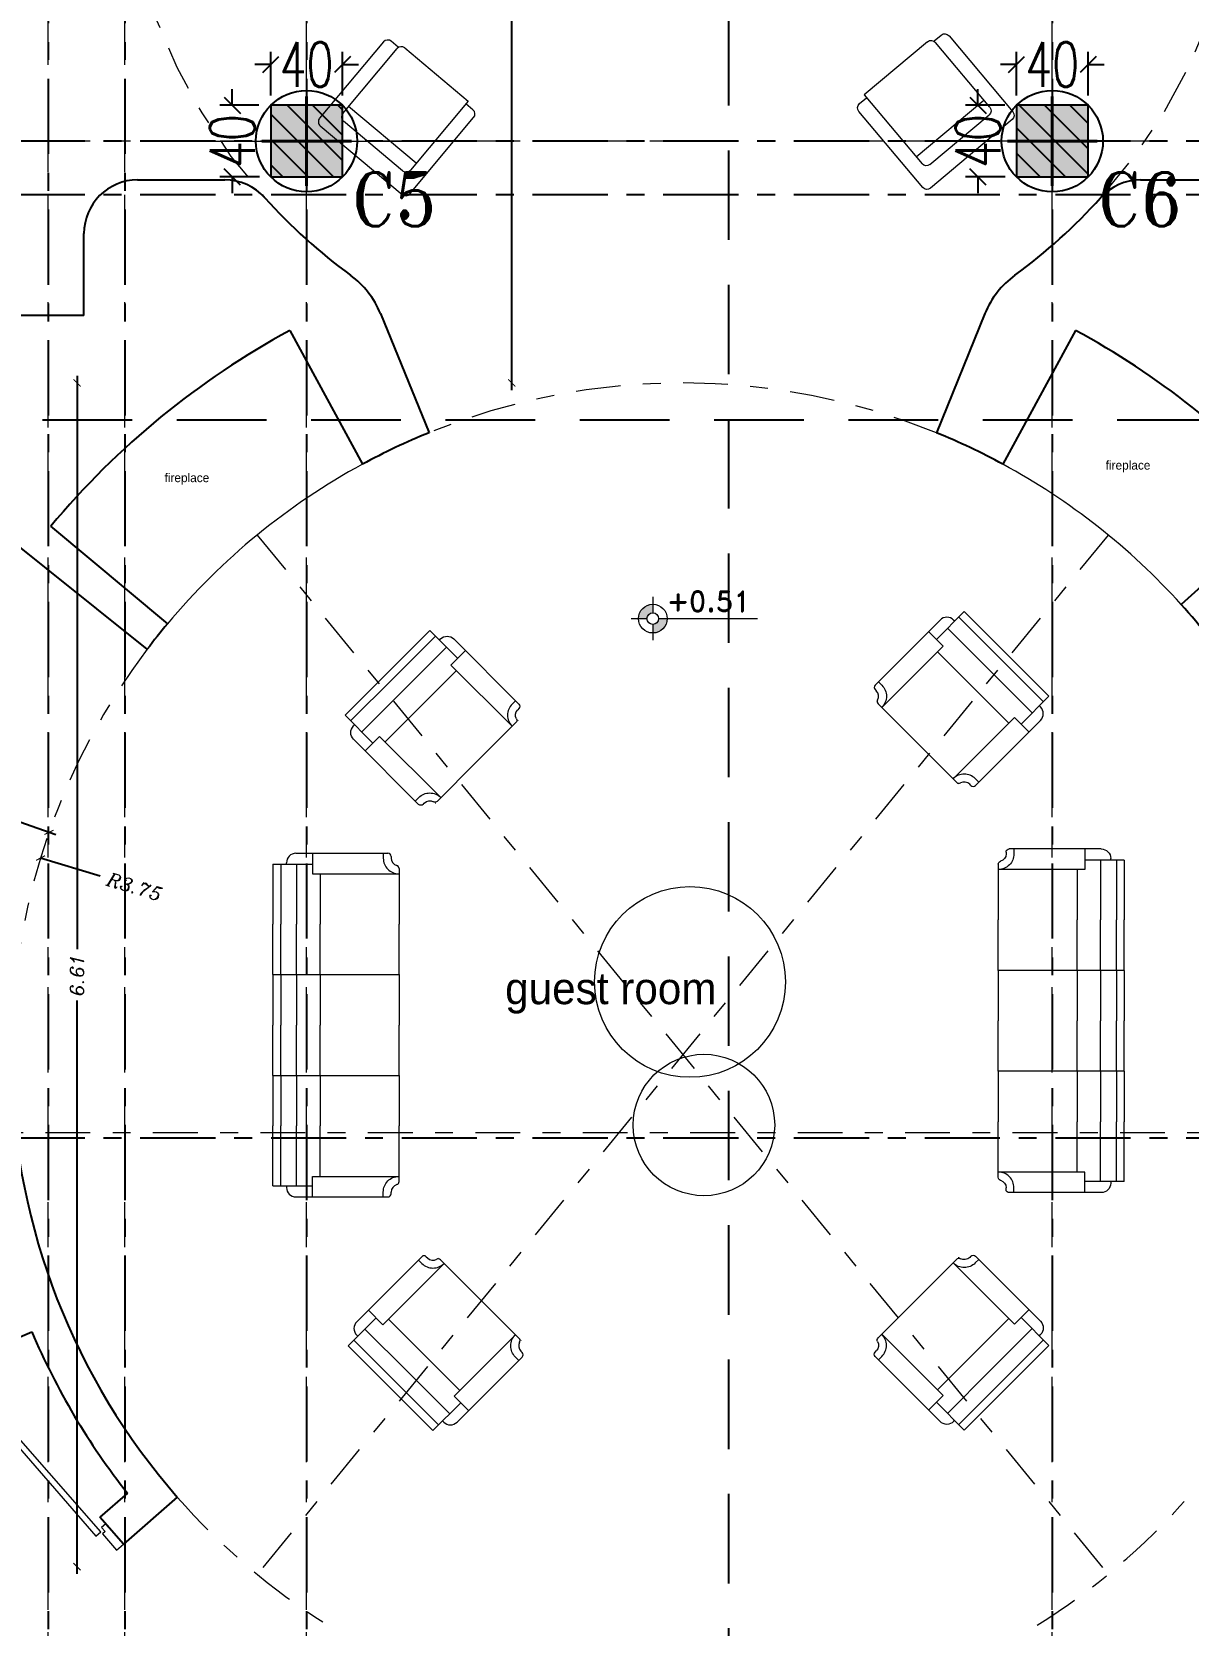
# Model space of a CAD drawing. Header units: metres. Extents: x 294 to 1101, y -498 to -355.
# Drawn here: x 501.59 to 508.05, y -393.92 to -385.03 of the extents above; entities that cross this region are included whole.
import ezdxf
from ezdxf.enums import TextEntityAlignment as Align

# ---------------------------------------------------------------- set-up
doc = ezdxf.new("R2010")
doc.units = ezdxf.units.M
for name, pattern in [('ACAD_ISO10W100', [18, 12, -3, 0, -3]), ('DASHDOT2', [0.5, 0.25, -0.125, 0, -0.125]), ('DASHED', [0.75, 0.5, -0.25])]:
    doc.linetypes.add(name, pattern=pattern)
for name, color, linetype in [('001-axis', 1, 'Continuous'), ('dim', 156, 'Continuous'), ('DIME', 2, 'Continuous'), ('EM_COLUMN', 4, 'Continuous'), ('hatch', 26, 'Continuous'), ('text', 3, 'Continuous')]:
    doc.layers.add(name, color=color, linetype=linetype)
for name, color, linetype, lineweight in [('2', 2, 'Continuous', 13), ('axe', 12, 'DASHDOT2', 9), ('clumn', 40, 'Continuous', 13), ('COLUMNS', 24, 'Continuous', 40), ('D', 2, 'Continuous', 13), ('dor', 30, 'Continuous', 13), ('fur', 251, 'Continuous', 9), ('roof', 16, 'DASHDOT2', 18), ('wall', 7, 'Continuous', 25)]:
    doc.layers.add(name, color=color, linetype=linetype, lineweight=lineweight)
doc.styles.add('alalala', font='bgothm.ttf', dxfattribs={"height": 0.2})
doc.styles.add('ITALICC', font='italicc')
doc.styles.add('ROMAND', font='romand.shx', dxfattribs={"height": 0.2})
doc.styles.add('ROMANT', font='romant')
doc.styles.add('simplex', font='simplex.shx', dxfattribs={"width": 0.7})
doc.styles.add('verdana', font='verdana.ttf', dxfattribs={"width": 0.9})
doc.dimstyles.new('100', dxfattribs={"dimscale": 0, "dimtxt": 0.5, "dimasz": 0.09, "dimexe": 0.07, "dimexo": 0, "dimgap": 0.09, "dimtad": 1, "dimdec": 0, "dimlfac": 100, "dimrnd": 0.5, "dimzin": 12, "dimdsep": 46, "dimtxsty": 'verdana', "dimblk": 'OBLIQUE', "dimcen": 0, "dimdle": 0.07, "dimaunit": 1, "dimazin": 2, "dimtfac": 1, "dimtdec": 0, "dimtix": 1, "dimtofl": 0, "dimtmove": 1, "dimatfit": 2, "dimldrblk": 'OBLIQUE', "dimfxl": 0.1, "dimtolj": 1, "dimtzin": 0, "dimarcsym": 0})
doc.dimstyles.new('dim200', dxfattribs={"dimscale": 0.4, "dimtxt": 0.1885, "dimasz": 0.1, "dimexe": 0.15, "dimexo": 0.25, "dimgap": 0.07, "dimtad": 0, "dimzin": 0, "dimdsep": 46, "dimtxsty": 'ITALICC', "dimblk": 'ARCHTICK', "dimcen": 0.09, "dimdle": 0.1, "dimse1": 1, "dimse2": 1, "dimclrd": 211, "dimclrt": 3, "dimadec": 0, "dimazin": 0, "dimtfac": 1, "dimtix": 1, "dimtofl": 0, "dimtmove": 0, "dimatfit": 3, "dimldrblk": 'ARCHTICK', "dimfxl": 1, "dimtolj": 1, "dimtzin": 0, "dimlwd": 25, "dimarcsym": 0})

# ---------------------------------------------------------------- blocks, each defined once
blk = doc.blocks.new('Mob3')
at = {"layer": 'fur'}
for p, q in [((2.25, -21.116), (2.24, -21.116)), ((2.25, -21.03), (2.63, -21.03)), ((2.25, -21.03), (2.25, -21.28)), ((2.25, -21.08), (2.63, -21.08)), ((2.95, -21.03), (2.63, -21.03)), ((2.95, -21.08), (2.63, -21.08)), ((2.95, -21.03), (2.95, -21.83)), ((2.95, -21.03), (3.27, -21.03)), ((2.95, -21.03), (2.95, -21.83)), ((2.95, -21.08), (3.27, -21.08)), ((3.59, -21.03), (3.27, -21.03)), ((3.59, -21.08), (3.27, -21.08)), ((3.59, -21.03), (3.59, -21.83)), ((3.59, -21.03), (3.91, -21.03)), ((3.59, -21.08), (3.91, -21.08)), ((4.29, -21.03), (3.91, -21.03)), ((4.29, -21.08), (3.91, -21.08)), ((4.29, -21.03), (4.29, -21.28)), ((4.29, -21.116), (4.3, -21.116)), ((2.18, -21.176), (2.18, -21.76)), ((2.25, -21.18), (2.63, -21.18)), ((2.95, -21.18), (2.63, -21.18)), ((2.95, -21.18), (3.27, -21.18)), ((3.59, -21.18), (3.27, -21.18)), ((3.59, -21.18), (3.91, -21.18)), ((4.29, -21.18), (3.91, -21.18)), ((4.36, -21.176), (4.36, -21.76)), ((2.18, -21.28), (2.31, -21.28)), ((2.31, -21.28), (2.31, -21.83)), ((4.23, -21.28), (4.23, -21.83)), ((4.36, -21.28), (4.23, -21.28)), ((2.31, -21.33), (2.63, -21.33)), ((2.95, -21.33), (2.63, -21.33)), ((2.95, -21.33), (3.27, -21.33)), ((3.59, -21.33), (3.27, -21.33)), ((3.59, -21.33), (3.91, -21.33)), ((4.23, -21.33), (3.91, -21.33)), ((2.2, -21.78), (2.211, -21.78)), ((2.277, -21.83), (2.63, -21.83)), ((2.95, -21.83), (2.63, -21.83)), ((2.95, -21.83), (3.27, -21.83)), ((3.59, -21.83), (3.27, -21.83)), ((3.59, -21.83), (3.91, -21.83)), ((4.263, -21.83), (3.91, -21.83)), ((4.34, -21.78), (4.329, -21.78))]:
    blk.add_line(p, q, dxfattribs=at)
for points in [[(2.18, -21.73), (2.211, -21.73, -0.414214), (2.31, -21.829), (2.31, -21.83)], [(4.36, -21.73), (4.329, -21.73, 0.414214), (4.23, -21.829), (4.23, -21.83)]]:
    blk.add_lwpolyline(points, format="xyb", dxfattribs=at)
for points in [[(2.95, -21.829), (2.95, -21.83)], [(2.95, -21.829), (2.95, -21.83)], [(3.59, -21.829), (3.59, -21.83)]]:
    blk.add_lwpolyline(points, dxfattribs=at)
for centre, radius, start, end in [((2.24, -21.176), 0.06, 90, 180), ((4.3, -21.176), 0.06, 0, 90), ((2.2, -21.76), 0.02, 180, 270), ((2.211, -21.829), 0.049, 15.9836, 90), ((2.277, -21.81), 0.02, 195.9836, 270), ((4.263, -21.81), 0.02, 270, 344.0164), ((4.329, -21.829), 0.049, 90, 164.0164), ((4.34, -21.76), 0.02, 270, 0)]:
    blk.add_arc(centre, radius, start, end, dxfattribs=at)
blk = doc.blocks.new('Mob1')
at = {"layer": 'fur'}
for p, q in [((-7.67, 0.146), (-7.67, 0.73)), ((-7.65, 0.75), (-7.639, 0.75)), ((-7.59, 0.799), (-7.59, 0.8)), ((-7.573, 0.8), (-7.22, 0.8)), ((-7.54, 0.25), (-7.54, 0.8)), ((-6.867, 0.8), (-7.22, 0.8)), ((-6.9, 0.25), (-6.9, 0.8)), ((-6.85, 0.799), (-6.85, 0.8)), ((-6.79, 0.75), (-6.801, 0.75)), ((-6.77, 0.146), (-6.77, 0.73)), ((-7.67, 0.25), (-7.54, 0.25)), ((-7.6, 0), (-7.6, 0.25)), ((-7.54, 0.3), (-7.22, 0.3)), ((-6.9, 0.3), (-7.22, 0.3)), ((-6.77, 0.25), (-6.9, 0.25)), ((-6.84, 0), (-6.84, 0.25)), ((-7.6, 0.15), (-7.22, 0.15)), ((-6.84, 0.15), (-7.22, 0.15)), ((-7.6, 0.086), (-7.61, 0.086)), ((-7.6, 0.05), (-7.22, 0.05)), ((-7.6, 0), (-7.22, 0)), ((-6.84, 0.05), (-7.22, 0.05)), ((-6.84, 0), (-7.22, 0)), ((-6.84, 0.086), (-6.83, 0.086))]:
    blk.add_line(p, q, dxfattribs=at)
for points in [[(-7.67, 0.7), (-7.639, 0.7, 0.414214), (-7.54, 0.799), (-7.54, 0.8)], [(-6.77, 0.7), (-6.801, 0.7, -0.414214), (-6.9, 0.799), (-6.9, 0.8)]]:
    blk.add_lwpolyline(points, format="xyb", dxfattribs=at)
for centre, radius, start, end in [((-7.65, 0.73), 0.02, 90, 180), ((-7.639, 0.799), 0.049, 270, 344.0164), ((-7.573, 0.78), 0.02, 90, 164.0164), ((-6.867, 0.78), 0.02, 15.9836, 90), ((-6.801, 0.799), 0.049, 195.9836, 270), ((-6.79, 0.73), 0.02, 0, 90), ((-7.61, 0.146), 0.06, 180, 270), ((-6.83, 0.146), 0.06, 270, 0)]:
    blk.add_arc(centre, radius, start, end, dxfattribs=at)
blk = doc.blocks.new('A$C6C9229B2')
at = {"layer": 'dim'}
h = blk.add_hatch(color=256, dxfattribs=at)
h.paths.add_polyline_path([(0.294, 0.376), (0.294, 0.492, 0.414214), (0.098, 0.296), (0.214, 0.296, -0.414214)])
h.paths.add_polyline_path([(0.49, 0.296), (0.373, 0.296, -0.414214), (0.294, 0.217), (0.294, 0.1, 0.414214)])
at = {"layer": '2'}
for p, q in [((0.294, 0.592), (0.294, 0.376)), ((0, 0.296), (0.214, 0.296)), ((0.373, 0.296), (1.727, 0.296)), ((0.294, 0.217), (0.294, 0))]:
    blk.add_line(p, q, dxfattribs=at)
for radius in [0.196, 0.0796]:
    blk.add_circle((0.294, 0.296), radius, dxfattribs=at)
blk = doc.blocks.new('D100r')
at = {"layer": 'dor'}
for p, q in [((-99.085, -11.965), (-99.085, -12.865)), ((-99.05, -12.865), (-99.05, -11.965)), ((-100, -12.87), (-100, -12.85)), ((-100, -12.85), (-99.97, -12.85)), ((-99.97, -12.85), (-99.97, -12.88)), ((-99.97, -12.88), (-99.95, -12.88)), ((-99.95, -12.88), (-99.95, -13)), ((-99.085, -12.865), (-99.05, -12.865)), ((-99.05, -12.88), (-99.05, -13)), ((-99.03, -12.88), (-99.05, -12.88)), ((-99, -12.85), (-99.03, -12.85)), ((-99.03, -12.85), (-99.03, -12.88)), ((-99, -12.87), (-99, -12.85)), ((-100, -13), (-100, -12.98)), ((-99, -13), (-99, -12.98)), ((-99.95, -13), (-100, -13)), ((-99.05, -13), (-99, -13))]:
    blk.add_line(p, q, dxfattribs=at)
blk.add_arc((-99.05, -12.865), 0.9, 90, 180, dxfattribs=at)
blk = doc.blocks.new('gdgghhh')
for p, q in [((309.9994, 37.8971), (309.9456, 37.8971)), ((310.0318, 37.9186), (310.5166, 37.9186)), ((310.5166, 37.9186), (310.5166, 37.3907)), ((310.5705, 37.8971), (310.5166, 37.8971)), ((309.9132, 37.8648), (309.9132, 37.2829)), ((309.9994, 37.3907), (309.9994, 37.8863)), ((310.6028, 37.2829), (310.6028, 37.8648)), ((310.5166, 37.4445), (309.9994, 37.4445)), ((310.4843, 37.3583), (310.0318, 37.3583)), ((309.9456, 37.2506), (310.5705, 37.2506))]:
    blk.add_line(p, q)
for centre, start, end in [((309.9456, 37.8648), 90, 180), ((310.0318, 37.8863), 90, 180), ((310.5705, 37.8648), 0, 90), ((310.0318, 37.3907), 180, 270), ((310.4843, 37.3907), 270, 0), ((309.9456, 37.2829), 180, 270), ((310.5705, 37.2829), 270, 0)]:
    blk.add_arc(centre, 0.0323, start, end)
blk = doc.blocks.new('_ArchTick')
at = {"color": 0, "linetype": 'ByBlock', "const_width": 0.15}
blk.add_lwpolyline([(-0.5, -0.5), (0.5, 0.5)], dxfattribs=at)
blk = doc.blocks.new('*D160')
at = {"layer": 'DEFPOINTS', "color": 0, "transparency": 16777216}
for p in [(502.0896, -383.8531), (502.0896, -384.038), (497.9276, -388.4389)]:
    blk.add_point(p, dxfattribs=at)
at = {"layer": 'wall', "color": 211, "linetype": 'Continuous', "lineweight": 25, "transparency": 16777216}
for p, q in [((497.8876, -384.038), (499.8567, -384.038)), ((502.1296, -384.038), (500.1604, -384.038))]:
    blk.add_line(p, q, dxfattribs=at)
at = {"layer": 'wall', "color": 211, "lineweight": 25, "transparency": 16777216, "xscale": 0.04000000000000001, "yscale": 0.04000000000000001, "zscale": 0.04000000000000001, "rotation": 180}
blk.add_blockref('_ArchTick', (497.9276, -384.038), dxfattribs=at)
at = {"layer": 'wall', "color": 211, "lineweight": 25, "transparency": 16777216, "xscale": 0.04000000000000001, "yscale": 0.04000000000000001, "zscale": 0.04000000000000001}
blk.add_blockref('_ArchTick', (502.0896, -384.038), dxfattribs=at)
at = {"layer": 'wall', "color": 3, "transparency": 16777216, "insert": (500.0086, -384.038), "char_height": 0.0754, "attachment_point": 5, "style": 'ITALICC'}
blk.add_mtext('\\A1;4.16', dxfattribs=at)
blk = doc.blocks.new('*D240')
at = {"layer": 'DEFPOINTS', "color": 0, "transparency": 16777216}
for p in [(500.3872, -389.0387), (501.6897, -389.4955), (501.6897, -389.4955)]:
    blk.add_point(p, dxfattribs=at)
at = {"layer": 'wall', "color": 211, "linetype": 'Continuous', "lineweight": 25, "transparency": 16777216}
for p, q in [((500.3494, -389.0255), (500.9019, -389.2193)), ((501.7274, -389.5088), (501.175, -389.315))]:
    blk.add_line(p, q, dxfattribs=at)
at = {"layer": 'wall', "color": 211, "lineweight": 25, "transparency": 16777216, "xscale": 0.04000000000000001, "yscale": 0.04000000000000001, "zscale": 0.04000000000000001}
for p, rotation in [((500.3872, -389.0387), 160.6738560886313), ((501.6897, -389.4955), 340.6738560886313)]:
    blk.add_blockref('_ArchTick', p, dxfattribs=dict(at, rotation=rotation))
at = {"layer": 'wall', "color": 3, "transparency": 16777216, "insert": (501.0384, -389.2671), "char_height": 0.0754, "attachment_point": 5, "rotation": 340.67386, "style": 'ITALICC'}
blk.add_mtext('\\A1;1.38', dxfattribs=at)
blk = doc.blocks.new('*D241')
at = {"layer": 'DEFPOINTS', "color": 0, "transparency": 16777216}
for p in [(501.6427, -389.6388), (505.2284, -390.7366)]:
    blk.add_point(p, dxfattribs=at)
at = {"layer": 'wall', "color": 211, "linetype": 'Continuous', "lineweight": 25, "transparency": 16777216}
blk.add_line((501.9761, -389.7409), (501.6427, -389.6388), dxfattribs=at)
at = {"layer": 'wall', "color": 211, "lineweight": 25, "transparency": 16777216, "xscale": 0.04000000000000001, "yscale": 0.04000000000000001, "zscale": 0.04000000000000001, "rotation": 162.9778454807448}
blk.add_blockref('_ArchTick', (501.6427, -389.6388), dxfattribs=at)
at = {"layer": 'wall', "color": 3, "transparency": 16777216, "insert": (502.1677, -389.7995), "char_height": 0.0754, "attachment_point": 5, "rotation": 342.97785, "style": 'ITALICC'}
blk.add_mtext('\\A1;R3.75', dxfattribs=at)
blk = doc.blocks.new('*D188')
at = {"layer": 'DEFPOINTS', "color": 0, "transparency": 16777216}
for p in [(505.2284, -390.7366), (508.9769, -390.8417)]:
    blk.add_point(p, dxfattribs=at)
at = {"layer": 'wall', "color": 211, "linetype": 'Continuous', "lineweight": 25, "transparency": 16777216}
blk.add_line((508.6928, -390.8337), (508.9769, -390.8417), dxfattribs=at)
at = {"layer": 'wall', "color": 211, "lineweight": 25, "transparency": 16777216, "xscale": 0.04000000000000001, "yscale": 0.04000000000000001, "zscale": 0.04000000000000001, "rotation": 358.3935763016171}
blk.add_blockref('_ArchTick', (508.9769, -390.8417), dxfattribs=at)
at = {"layer": 'wall', "color": 3, "transparency": 16777216, "insert": (508.4925, -390.8281), "char_height": 0.0754, "attachment_point": 5, "rotation": 358.39358, "style": 'ITALICC'}
blk.add_mtext('\\A1;R3.75', dxfattribs=at)
blk = doc.blocks.new('*D191')
at = {"layer": 'DEFPOINTS', "color": 0, "transparency": 16777216}
for p in [(505.2284, -390.7366), (508.4426, -394.7604)]:
    blk.add_point(p, dxfattribs=at)
at = {"layer": 'wall', "color": 211, "linetype": 'Continuous', "lineweight": 25, "transparency": 16777216}
blk.add_line((508.2393, -394.5058), (508.4426, -394.7604), dxfattribs=at)
at = {"layer": 'wall', "color": 211, "lineweight": 25, "transparency": 16777216, "xscale": 0.04000000000000001, "yscale": 0.04000000000000001, "zscale": 0.04000000000000001, "rotation": 308.6178603909061}
blk.add_blockref('_ArchTick', (508.4426, -394.7604), dxfattribs=at)
at = {"layer": 'wall', "color": 3, "transparency": 16777216, "insert": (508.1142, -394.3493), "char_height": 0.0754, "attachment_point": 5, "rotation": 308.61786, "style": 'ITALICC'}
blk.add_mtext('\\A1;R5.15', dxfattribs=at)
blk = doc.blocks.new('*D205')
at = {"layer": 'DEFPOINTS', "color": 0, "transparency": 16777216}
for p in [(501.8467, -386.9866), (505.2284, -386.9866), (502.8008, -393.5948)]:
    blk.add_point(p, dxfattribs=at)
at = {"layer": 'wall', "color": 211, "linetype": 'Continuous', "lineweight": 25, "transparency": 16777216}
for p, q in [((501.8467, -386.9466), (501.8467, -390.1478)), ((501.8467, -393.6348), (501.8467, -390.4336))]:
    blk.add_line(p, q, dxfattribs=at)
at = {"layer": 'wall', "color": 211, "lineweight": 25, "transparency": 16777216, "xscale": 0.04000000000000001, "yscale": 0.04000000000000001, "zscale": 0.04000000000000001}
for p, rotation in [((501.8467, -386.9866), 90), ((501.8467, -393.5948), 270)]:
    blk.add_blockref('_ArchTick', p, dxfattribs=dict(at, rotation=rotation))
at = {"layer": 'wall', "color": 3, "transparency": 16777216, "insert": (501.8467, -390.2907), "char_height": 0.0754, "attachment_point": 5, "rotation": 90, "style": 'ITALICC'}
blk.add_mtext('\\A1;6.61', dxfattribs=at)
blk = doc.blocks.new('*D206')
at = {"layer": 'DEFPOINTS', "color": 0, "transparency": 16777216}
for p in [(504.2743, -381.7192), (505.2284, -381.7192), (505.2284, -386.9866)]:
    blk.add_point(p, dxfattribs=at)
at = {"layer": 'wall', "color": 211, "linetype": 'Continuous', "lineweight": 25, "transparency": 16777216}
for p, q in [((504.2743, -381.6792), (504.2743, -384.1992)), ((504.2743, -387.0266), (504.2743, -384.5066))]:
    blk.add_line(p, q, dxfattribs=at)
at = {"layer": 'wall', "color": 211, "lineweight": 25, "transparency": 16777216, "xscale": 0.04000000000000001, "yscale": 0.04000000000000001, "zscale": 0.04000000000000001}
for p, rotation in [((504.2743, -381.7192), 90), ((504.2743, -386.9866), 270)]:
    blk.add_blockref('_ArchTick', p, dxfattribs=dict(at, rotation=rotation))
at = {"layer": 'wall', "color": 3, "transparency": 16777216, "insert": (504.2743, -384.3529), "char_height": 0.0754, "attachment_point": 5, "rotation": 90, "style": 'ITALICC'}
blk.add_mtext('\\A1;5.27', dxfattribs=at)
blk = doc.blocks.new('CLUMN')
at = {"layer": 'clumn', "color": 1}
for p, q in [((879.9932, 254.3445), (879.9932, 253.1445)), ((879.3932, 253.7445), (880.5932, 253.7445))]:
    blk.add_line(p, q, dxfattribs=at)
at = {"layer": 'clumn'}
blk.add_lwpolyline([(879.7932, 253.5445), (880.1932, 253.5445), (880.1932, 253.9445), (879.7932, 253.9445)], close=True, dxfattribs=at)
blk = doc.blocks.new('C2')
at = {"layer": 'hatch', "linetype": 'ByBlock'}
h = blk.add_hatch(dxfattribs=at)
h.set_pattern_fill('ANSI31', color=256, scale=0.8, angle=-270)
h.set_pattern_definition([(135, (1114.57056, -5736.31393), (-0.0707106781, -0.0707106781), [])])
h.paths.add_polyline_path([(9.7644, -5.4257), (9.7644, -5.0257), (9.3644, -5.0257), (9.3644, -5.4257)])
at = {"layer": 'COLUMNS', "color": 1, "ltscale": 0.05}
for p, q in [((9.5644, -5.4757), (9.5644, -4.9757)), ((9.8144, -5.2257), (9.3144, -5.2257))]:
    blk.add_line(p, q, dxfattribs=at)
at = {"layer": 'EM_COLUMN'}
blk.add_lwpolyline([(9.3644, -5.4257), (9.7644, -5.4257), (9.7644, -5.0257), (9.3644, -5.0257)], close=True, dxfattribs=at)
blk = doc.blocks.new('_OBLIQUE')
at = {"color": 0, "linetype": 'ByBlock'}
blk.add_line((-0.5, -0.5), (0.5, 0.5), dxfattribs=at)
blk = doc.blocks.new('*D443')
at = {"layer": 'DEFPOINTS', "color": 0, "linetype": 'ByBlock', "transparency": 16777216}
for p in [(-1043.1668, 66.1904), (-1043.5668, 66.0174), (-1043.1668, 66.0174)]:
    blk.add_point(p, dxfattribs=at)
at = {"layer": 'DIME', "color": 0, "linetype": 'ByBlock', "lineweight": -2, "transparency": 16777216}
for p, q in [((-1043.5668, 66.1904), (-1043.6568, 66.1904)), ((-1043.5668, 66.0174), (-1043.5668, 66.2604)), ((-1043.1668, 66.0174), (-1043.1668, 66.2604)), ((-1043.1668, 66.1904), (-1043.0768, 66.1904))]:
    blk.add_line(p, q, dxfattribs=at)
at = {"layer": 'DIME', "color": 0, "linetype": 'ByBlock', "lineweight": -2, "transparency": 16777216, "xscale": 0.09, "yscale": 0.09, "zscale": 0.09}
blk.add_blockref('_OBLIQUE', (-1043.5668, 66.1904), dxfattribs=at)
at = {"layer": 'DIME', "color": 0, "linetype": 'ByBlock', "lineweight": -2, "transparency": 16777216, "xscale": 0.09, "yscale": 0.09, "zscale": 0.09, "rotation": 180}
blk.add_blockref('_OBLIQUE', (-1043.1668, 66.1904), dxfattribs=at)
at = {"layer": 'DIME', "color": 0, "linetype": 'ByBlock', "transparency": 16777216, "insert": (-1043.3668, 66.1904), "char_height": 0.25, "attachment_point": 5, "style": 'simplex'}
blk.add_mtext('\\A1;40', dxfattribs=at)
blk = doc.blocks.new('*D444')
at = {"layer": 'DEFPOINTS', "color": 0, "linetype": 'ByBlock', "transparency": 16777216}
for p in [(-1043.7818, 65.9627), (-1043.6327, 65.9627), (-1043.6303, 65.5627)]:
    blk.add_point(p, dxfattribs=at)
at = {"layer": 'DIME', "color": 0, "linetype": 'ByBlock', "lineweight": -2, "transparency": 16777216}
for p, q in [((-1043.7818, 65.9627), (-1043.7818, 66.0527)), ((-1043.6327, 65.9627), (-1043.8518, 65.9627)), ((-1043.6303, 65.5627), (-1043.8518, 65.5627)), ((-1043.7818, 65.5627), (-1043.7818, 65.4727))]:
    blk.add_line(p, q, dxfattribs=at)
at = {"layer": 'DIME', "color": 0, "linetype": 'ByBlock', "lineweight": -2, "transparency": 16777216, "xscale": 0.09, "yscale": 0.09, "zscale": 0.09}
for p, rotation in [((-1043.7818, 65.9627), 270), ((-1043.7818, 65.5627), 90)]:
    blk.add_blockref('_OBLIQUE', p, dxfattribs=dict(at, rotation=rotation))
at = {"layer": 'DIME', "color": 0, "linetype": 'ByBlock', "transparency": 16777216, "insert": (-1043.7818, 65.7627), "char_height": 0.25, "attachment_point": 5, "rotation": 90, "style": 'simplex'}
blk.add_mtext('\\A1;40', dxfattribs=at)
blk = doc.blocks.new('C3')
at = {"layer": 'hatch', "linetype": 'ByBlock'}
h = blk.add_hatch(dxfattribs=at)
h.set_pattern_fill('ANSI31', color=256, scale=0.8, angle=-270)
h.set_pattern_definition([(135, (1105.20614, -5731.28824), (-0.0707106781, -0.0707106781), [])])
h.paths.add_polyline_path([(0.4, -0.4), (0.4, 0), (0, 0), (0, -0.4)])
h = blk.add_hatch(dxfattribs=at)
h.set_pattern_fill('ANSI31', color=256, scale=0.8, angle=-270)
h.set_pattern_definition([(135, (1110.40694, -5731.28824), (-0.0707106781, -0.0707106781), [])])
h.paths.add_polyline_path([(5.6008, -0.4), (5.6008, 0), (5.2008, 0), (5.2008, -0.4)])
h = blk.add_hatch(dxfattribs=at)
h.set_pattern_fill('ANSI31', color=256, scale=0.8, angle=-270)
h.set_pattern_definition([(135, (1105.20614, -5736.70417), (-0.0707106781, -0.0707106781), [])])
h.paths.add_polyline_path([(0.5, -6.1159), (0.5, -5.4159), (0, -5.4159), (0, -6.1159)])
at = {"layer": 'COLUMNS', "color": 1, "ltscale": 0.05}
for p, q in [((0.2, -0.45), (0.2, 0.05)), ((5.4008, -0.45), (5.4008, 0.05)), ((0.45, -0.2), (-0.05, -0.2)), ((5.6508, -0.2), (5.1508, -0.2)), ((0.25, -6.1659), (0.25, -5.3659)), ((0.55, -5.7659), (-0.05, -5.7659))]:
    blk.add_line(p, q, dxfattribs=at)
at = {"layer": 'EM_COLUMN'}
for points in [[(0, -0.4), (0.4, -0.4), (0.4, 0), (0, 0)], [(5.2008, -0.4), (5.6008, -0.4), (5.6008, 0), (5.2008, 0)], [(0, -6.1159), (0.5, -6.1159), (0.5, -5.4159), (0, -5.4159)]]:
    blk.add_lwpolyline(points, close=True, dxfattribs=at)
blk = doc.blocks.new('*D413')
at = {"layer": 'DEFPOINTS', "color": 0, "linetype": 'ByBlock', "transparency": 16777216}
for p in [(-1022.4312, 60.7745), (-1022.9312, 60.6014), (-1022.4312, 60.6014)]:
    blk.add_point(p, dxfattribs=at)
at = {"layer": 'DIME', "color": 0, "linetype": 'ByBlock', "lineweight": -2, "transparency": 16777216}
for p, q in [((-1022.9312, 60.6014), (-1022.9312, 60.8445)), ((-1022.4312, 60.6014), (-1022.4312, 60.8445)), ((-1023.0012, 60.7745), (-1022.8528, 60.7745)), ((-1022.3612, 60.7745), (-1022.5095, 60.7745))]:
    blk.add_line(p, q, dxfattribs=at)
at = {"layer": 'DIME', "color": 0, "linetype": 'ByBlock', "lineweight": -2, "transparency": 16777216, "xscale": 0.09, "yscale": 0.09, "zscale": 0.09, "rotation": 180}
blk.add_blockref('_OBLIQUE', (-1022.9312, 60.7745), dxfattribs=at)
at = {"layer": 'DIME', "color": 0, "linetype": 'ByBlock', "lineweight": -2, "transparency": 16777216, "xscale": 0.09, "yscale": 0.09, "zscale": 0.09}
blk.add_blockref('_OBLIQUE', (-1022.4312, 60.7745), dxfattribs=at)
at = {"layer": 'DIME', "color": 0, "linetype": 'ByBlock', "transparency": 16777216, "insert": (-1022.6812, 60.7745), "char_height": 0.25, "attachment_point": 5, "style": 'simplex'}
blk.add_mtext('\\A1;50', dxfattribs=at)
blk = doc.blocks.new('*D414')
at = {"layer": 'DEFPOINTS', "color": 0, "linetype": 'ByBlock', "transparency": 16777216}
for p in [(-1023.1462, 60.5468), (-1022.9971, 60.5468), (-1022.9947, 59.8468)]:
    blk.add_point(p, dxfattribs=at)
at = {"layer": 'DIME', "color": 0, "linetype": 'ByBlock', "lineweight": -2, "transparency": 16777216}
for p, q in [((-1023.1462, 60.6168), (-1023.1462, 60.3684)), ((-1022.9971, 60.5468), (-1023.2162, 60.5468)), ((-1023.1462, 59.7768), (-1023.1462, 60.0251)), ((-1022.9947, 59.8468), (-1023.2162, 59.8468))]:
    blk.add_line(p, q, dxfattribs=at)
at = {"layer": 'DIME', "color": 0, "linetype": 'ByBlock', "lineweight": -2, "transparency": 16777216, "xscale": 0.09, "yscale": 0.09, "zscale": 0.09}
for p, rotation in [((-1023.1462, 60.5468), 90), ((-1023.1462, 59.8468), 270)]:
    blk.add_blockref('_OBLIQUE', p, dxfattribs=dict(at, rotation=rotation))
at = {"layer": 'DIME', "color": 0, "linetype": 'ByBlock', "transparency": 16777216, "insert": (-1023.1462, 60.1968), "char_height": 0.25, "attachment_point": 5, "rotation": 90, "style": 'simplex'}
blk.add_mtext('\\A1;70', dxfattribs=at)
blk = doc.blocks.new('*D425')
at = {"layer": 'DEFPOINTS', "color": 0, "linetype": 'ByBlock', "transparency": 16777216}
for p in [(-1017.3304, 66.1904), (-1017.7304, 66.0174), (-1017.3304, 66.0174)]:
    blk.add_point(p, dxfattribs=at)
at = {"layer": 'DIME', "color": 0, "linetype": 'ByBlock', "lineweight": -2, "transparency": 16777216}
for p, q in [((-1017.7304, 66.1904), (-1017.8204, 66.1904)), ((-1017.7304, 66.0174), (-1017.7304, 66.2604)), ((-1017.3304, 66.0174), (-1017.3304, 66.2604)), ((-1017.3304, 66.1904), (-1017.2404, 66.1904))]:
    blk.add_line(p, q, dxfattribs=at)
at = {"layer": 'DIME', "color": 0, "linetype": 'ByBlock', "lineweight": -2, "transparency": 16777216, "xscale": 0.09, "yscale": 0.09, "zscale": 0.09}
blk.add_blockref('_OBLIQUE', (-1017.7304, 66.1904), dxfattribs=at)
at = {"layer": 'DIME', "color": 0, "linetype": 'ByBlock', "lineweight": -2, "transparency": 16777216, "xscale": 0.09, "yscale": 0.09, "zscale": 0.09, "rotation": 180}
blk.add_blockref('_OBLIQUE', (-1017.3304, 66.1904), dxfattribs=at)
at = {"layer": 'DIME', "color": 0, "linetype": 'ByBlock', "transparency": 16777216, "insert": (-1017.5304, 66.1904), "char_height": 0.25, "attachment_point": 5, "style": 'simplex'}
blk.add_mtext('\\A1;40', dxfattribs=at)
blk = doc.blocks.new('*D426')
at = {"layer": 'DEFPOINTS', "color": 0, "linetype": 'ByBlock', "transparency": 16777216}
for p in [(-1017.9454, 65.9627), (-1017.7963, 65.9627), (-1017.7939, 65.5627)]:
    blk.add_point(p, dxfattribs=at)
at = {"layer": 'DIME', "color": 0, "linetype": 'ByBlock', "lineweight": -2, "transparency": 16777216}
for p, q in [((-1017.9454, 65.9627), (-1017.9454, 66.0527)), ((-1017.7963, 65.9627), (-1018.0154, 65.9627)), ((-1017.7939, 65.5627), (-1018.0154, 65.5627)), ((-1017.9454, 65.5627), (-1017.9454, 65.4727))]:
    blk.add_line(p, q, dxfattribs=at)
at = {"layer": 'DIME', "color": 0, "linetype": 'ByBlock', "lineweight": -2, "transparency": 16777216, "xscale": 0.09, "yscale": 0.09, "zscale": 0.09}
for p, rotation in [((-1017.9454, 65.9627), 270), ((-1017.9454, 65.5627), 90)]:
    blk.add_blockref('_OBLIQUE', p, dxfattribs=dict(at, rotation=rotation))
at = {"layer": 'DIME', "color": 0, "linetype": 'ByBlock', "transparency": 16777216, "insert": (-1017.9454, 65.7627), "char_height": 0.25, "attachment_point": 5, "rotation": 90, "style": 'simplex'}
blk.add_mtext('\\A1;40', dxfattribs=at)
blk = doc.blocks.new('*D427')
at = {"layer": 'DEFPOINTS', "color": 0, "linetype": 'ByBlock', "transparency": 16777216}
for p in [(-1022.5312, 66.1904), (-1022.9312, 66.0174), (-1022.5312, 66.0174)]:
    blk.add_point(p, dxfattribs=at)
at = {"layer": 'DIME', "color": 0, "linetype": 'ByBlock', "lineweight": -2, "transparency": 16777216}
for p, q in [((-1022.9312, 66.1904), (-1023.0212, 66.1904)), ((-1022.9312, 66.0174), (-1022.9312, 66.2604)), ((-1022.5312, 66.0174), (-1022.5312, 66.2604)), ((-1022.5312, 66.1904), (-1022.4412, 66.1904))]:
    blk.add_line(p, q, dxfattribs=at)
at = {"layer": 'DIME', "color": 0, "linetype": 'ByBlock', "lineweight": -2, "transparency": 16777216, "xscale": 0.09, "yscale": 0.09, "zscale": 0.09}
blk.add_blockref('_OBLIQUE', (-1022.9312, 66.1904), dxfattribs=at)
at = {"layer": 'DIME', "color": 0, "linetype": 'ByBlock', "lineweight": -2, "transparency": 16777216, "xscale": 0.09, "yscale": 0.09, "zscale": 0.09, "rotation": 180}
blk.add_blockref('_OBLIQUE', (-1022.5312, 66.1904), dxfattribs=at)
at = {"layer": 'DIME', "color": 0, "linetype": 'ByBlock', "transparency": 16777216, "insert": (-1022.7312, 66.1904), "char_height": 0.25, "attachment_point": 5, "style": 'simplex'}
blk.add_mtext('\\A1;40', dxfattribs=at)
blk = doc.blocks.new('*D428')
at = {"layer": 'DEFPOINTS', "color": 0, "linetype": 'ByBlock', "transparency": 16777216}
for p in [(-1023.1462, 65.9627), (-1022.9971, 65.9627), (-1022.9947, 65.5627)]:
    blk.add_point(p, dxfattribs=at)
at = {"layer": 'DIME', "color": 0, "linetype": 'ByBlock', "lineweight": -2, "transparency": 16777216}
for p, q in [((-1023.1462, 65.9627), (-1023.1462, 66.0527)), ((-1022.9971, 65.9627), (-1023.2162, 65.9627)), ((-1022.9947, 65.5627), (-1023.2162, 65.5627)), ((-1023.1462, 65.5627), (-1023.1462, 65.4727))]:
    blk.add_line(p, q, dxfattribs=at)
at = {"layer": 'DIME', "color": 0, "linetype": 'ByBlock', "lineweight": -2, "transparency": 16777216, "xscale": 0.09, "yscale": 0.09, "zscale": 0.09}
for p, rotation in [((-1023.1462, 65.9627), 270), ((-1023.1462, 65.5627), 90)]:
    blk.add_blockref('_OBLIQUE', p, dxfattribs=dict(at, rotation=rotation))
at = {"layer": 'DIME', "color": 0, "linetype": 'ByBlock', "transparency": 16777216, "insert": (-1023.1462, 65.7627), "char_height": 0.25, "attachment_point": 5, "rotation": 90, "style": 'simplex'}
blk.add_mtext('\\A1;40', dxfattribs=at)
blk = doc.blocks.new('AX-LINE')
at = {"layer": '001-axis', "color": 251, "linetype": 'ACAD_ISO10W100', "ltscale": 0.035}
for p, q in [((3.96, 0), (3.96, -24.88)), ((4.389, 0), (4.389, -24.88)), ((5.4034, 0), (5.4034, -24.88)), ((9.567, 0), (9.567, -24.88)), ((15.8446, -11.2982), (-1.8009, -11.2982)), ((15.8446, -11.5982), (-1.8009, -11.5982)), ((15.8446, -16.8641), (-1.8009, -16.8641))]:
    blk.add_line(p, q, dxfattribs=at)
blk = doc.blocks.new('CD-2')
at = {"layer": 'DIME', "linetype": 'ByBlock'}
for base, p1, p2, angle, picture, middle in [((9.7644, -4.8526), (9.3644, -5.0257), (9.7644, -5.0257), 180, '*D443', (9.5644, -4.8526)), ((9.1494, -5.0804), (9.3009, -5.4804), (9.2985, -5.0804), 90, '*D444', (9.1494, -5.2804))]:
    dim = blk.add_linear_dim(base=base, p1=p1, p2=p2, angle=angle, dimstyle='100', override={"dimscale": 1, "dimtxt": 0.25, "dimgap": 0.03, "dimtad": 0, "dimtxsty": 'simplex'}, dxfattribs=at)
    dim.commit()
    dim.dimension.update_dxf_attribs({"geometry": picture, "text_midpoint": middle, "insert": (1052.9312, -71.0431)})
blk = doc.blocks.new('CD-3')
at = {"layer": 'DIME', "linetype": 'ByBlock'}
for base, p1, p2, angle, picture, middle in [((0.4, 0.173), (0, 0), (0.4, 0), 180, '*D427', (0.2, 0.173)), ((5.6008, 0.173), (5.2008, 0), (5.6008, 0), 180, '*D425', (5.4008, 0.173)), ((-0.215, -0.0547), (-0.0636, -0.4547), (-0.0659, -0.0547), 90, '*D428', (-0.215, -0.2547)), ((4.9858, -0.0547), (5.1372, -0.4547), (5.1349, -0.0547), 90, '*D426', (4.9858, -0.2547)), ((0.5, -5.2429), (0, -5.4159), (0.5, -5.4159), 180, '*D413', (0.25, -5.2429)), ((-0.215, -5.4706), (-0.0636, -6.1706), (-0.0659, -5.4706), 90, '*D414', (-0.215, -5.8206))]:
    dim = blk.add_linear_dim(base=base, p1=p1, p2=p2, angle=angle, dimstyle='100', override={"dimscale": 1, "dimtxt": 0.25, "dimgap": 0.03, "dimtad": 0, "dimtxsty": 'simplex'}, dxfattribs=at)
    dim.commit()
    dim.dimension.update_dxf_attribs({"geometry": picture, "text_midpoint": middle, "insert": (1022.9312, -66.0174)})
blk = doc.blocks.new('fdssdfsfd')
at = {"color": 6}
for name, p in [('AX-LINE', (408.7305, -376.7583)), ('CD-2', (408.7331, -382.7761)), ('C2', (408.7331, -382.8308)), ('CD-3', (408.7331, -387.8018)), ('C3', (408.7331, -387.8565))]:
    blk.add_blockref(name, p, dxfattribs=at)
at = {"layer": 'text', "color": 7, "style": 'ROMANT', "width": 0.9}
for s, p in [('C5', (414.3861, -388.2312)), ('C6', (418.5498, -388.2312))]:
    blk.add_text(s, height=0.3, dxfattribs=at).set_placement(p, align=Align.TOP_LEFT)

msp = doc.modelspace()

# ---------------------------------------------------------------- hatches: boundary and pattern name
at = {"layer": 'clumn'}
h = msp.add_hatch(color=256, dxfattribs=at)
edge = h.paths.add_edge_path()
edge.add_line((502.5284, -385.6367), (503.7284, -385.6367))
edge = h.paths.add_edge_path()
edge.add_line((503.1284, -386.2367), (503.1284, -385.0367))
h.paths.add_polyline_path([(502.9284, -385.4367), (503.3284, -385.4367), (503.3284, -385.8367), (502.9284, -385.8367)])
h = msp.add_hatch(color=256, dxfattribs=at)
edge = h.paths.add_edge_path()
edge.add_line((507.892, -385.6367), (506.692, -385.6367))
edge = h.paths.add_edge_path()
edge.add_line((507.292, -386.2367), (507.292, -385.0367))
h.paths.add_polyline_path([(507.492, -385.4367), (507.092, -385.4367), (507.092, -385.8367), (507.492, -385.8367)])

# ---------------------------------------------------------------- linework, layer by layer
at = {"layer": 'axe'}
for p, q in [((501.685, -402.6106), (501.685, -367.9368)), ((502.114, -402.6106), (502.114, -367.9368)), ((503.1284, -402.6106), (503.1284, -367.9368)), ((507.292, -402.6106), (507.292, -367.9368)), ((517.5206, -385.6367), (495.304, -385.6367)), ((517.5206, -391.1722), (495.304, -391.1722))]:
    msp.add_line(p, q, dxfattribs=at)
at = {"layer": 'fur'}
for centre, radius in [((505.2691, -390.3305), 0.5325), ((505.347, -391.1293), 0.3949)]:
    msp.add_circle(centre, radius, dxfattribs=at)
for start, end in [(118.48259, 140.10205), (42.08379, 61.51741)]:
    msp.add_arc((505.2284, -390.7366), 3.75, start, end, dxfattribs=at)
at = {"layer": 'roof'}
for p, q in [((502.8523, -387.8355), (507.6045, -393.6377)), ((507.6045, -387.8355), (502.8523, -393.6377))]:
    msp.add_line(p, q, dxfattribs=at)
for centre, radius, start, end in [((505.2284, -383.8531), 3.1388, 138.02296, 221.97704), ((505.2284, -383.8531), 3.1388, 318.02296, 41.97704), ((505.2284, -390.7366), 3.75, 67.80917, 112.19083), ((505.2284, -390.7366), 3.75, 142.87578, 178.47193), ((505.2284, -390.7366), 3.75, 221.18644, 238.12914), ((505.2284, -390.7366), 3.75, 301.87086, 318.81356)]:
    msp.add_arc(centre, radius, start, end, dxfattribs=at)
at = {"layer": 'text', "linetype": 'DASHED'}
for p, q in [((505.4856, -401.9381), (505.4856, -374.886)), ((495.6543, -387.1924), (514.5109, -387.1924))]:
    msp.add_line(p, q, dxfattribs=at)
at = {"layer": 'wall'}
for p, q in [((502.185, -385.8531), (502.6719, -385.8531)), ((507.7849, -385.8531), (508.2718, -385.8531)), ((501.885, -386.6097), (501.885, -386.1531)), ((501.885, -386.6097), (497.9276, -386.6097)), ((503.5409, -386.5996), (503.812, -387.2643)), ((506.9159, -386.5996), (506.6447, -387.2643)), ((503.0347, -386.6934), (503.44, -387.4405)), ((507.4221, -386.6934), (507.0167, -387.4405)), ((508.6423, -387.6536), (508.0115, -388.2233)), ((502.2384, -388.4733), (501.3912, -387.7957)), ((501.6993, -387.786), (502.3514, -388.3313)), ((501.5023, -392.3236), (501.5943, -392.2844)), ((502.1278, -393.1839), (501.9735, -393.3189)), ((502.4062, -393.206), (502.1052, -393.4694)), ((502.1052, -393.4694), (501.9735, -393.3189))]:
    msp.add_line(p, q, dxfattribs=at)
for centre in [(503.1284, -385.6367), (507.292, -385.6367)]:
    msp.add_circle(centre, 0.2828, dxfattribs=at)
for centre, radius, start, end in [((502.185, -386.1531), 0.3, 90, 180), ((502.6719, -386.1531), 0.3, 41.97704, 90), ((507.7849, -386.1531), 0.3, 90, 138.02296), ((505.2284, -383.8531), 3.1388, 221.97704, 233.7736), ((505.2284, -383.8531), 3.1388, 306.2264, 318.02296), ((503.0779, -386.7885), 0.5, 22.19083, 53.7736), ((507.3789, -386.7885), 0.5, 126.2264, 157.80917), ((505.2284, -390.7366), 4.6, 118.48259, 140.10205), ((505.2284, -390.7366), 4.6, 42.08379, 61.51741), ((505.2284, -390.7366), 3.75, 112.19083, 118.48259), ((505.2284, -390.7366), 3.75, 61.51741, 67.80917), ((505.2284, -390.7366), 3.75, 26.9884, 42.08379), ((505.2284, -390.7366), 3.75, 140.10205, 142.87578), ((505.2284, -390.7366), 3.75, 181.4203, 221.18644), ((505.2284, -390.7366), 3.95, 203.07049, 218.28414)]:
    msp.add_arc(centre, radius, start, end, dxfattribs=at)

# ---------------------------------------------------------------- block references
at = {"layer": 'clumn', "xscale": -1, "rotation": 180}
msp.add_blockref('CLUMN', (-376.8648, -131.8922), dxfattribs=at)
at = {"layer": 'clumn', "rotation": 180}
msp.add_blockref('CLUMN', (1387.2852, -131.8922), dxfattribs=at)
at = {"layer": 'dor', "rotation": 41.18643711045759}
msp.add_blockref('D100r', (568.0491, -318.4934), dxfattribs=at)
at = {"layer": 'fur'}
for name, p, xscale, yscale, zscale, rotation in [('gdgghhh', (254.0994, -222.8541), 0.9530833913664928, 0.9530833913664928, 0.9530833913664928, 319.9972321402486), ('gdgghhh', (756.1736, -222.8192), -0.9530833913664928, 0.9530833913664928, 0.9530833913664928, 40.00276785975142), ('Mob1', (502.5442, -384.0066), 0.8799999999999955, 0.8799999999999955, 0.8799999999999955, 134.9999999997321), ('Mob1', (508.0724, -384.1122), -0.8799999999999956, 0.8799999999999955, 0.8799999999999955, 224.999999999732), ('Mob3', (484.434, -393.4491), 0.8800000000001091, 0.8800000000001091, 0.8800000000001091, 90.00000000000001), ('Mob3', (526.2004, -393.4251), -0.8800000000001091, 0.8800000000001091, 0.8800000000001091, 270.000000000268), ('Mob1', (508.0902, -397.0913), 0.8799999999999953, 0.8799999999999953, 0.8799999999999953, 314.9999999997321), ('Mob1', (502.5442, -397.0885), -0.8799999999999953, 0.8799999999999953, 0.8799999999999953, 45.00000000026795)]:
    msp.add_blockref(name, p, dxfattribs=dict(at, xscale=xscale, yscale=yscale, zscale=zscale, rotation=rotation))
at = {"layer": 'wall'}
msp.add_blockref('fdssdfsfd', (88.9945, 2.4198), dxfattribs=at)
at = {"layer": 'wall', "xscale": 0.4082351196449411, "yscale": 0.4082351196449411, "zscale": 0.4082351196449411}
msp.add_blockref('A$C6C9229B2', (504.9414, -388.4232), dxfattribs=at)

# ---------------------------------------------------------------- texts
at = {"layer": 'D', "style": 'ROMAND'}
msp.add_text('+0.51', height=0.1131, dxfattribs=at).set_placement((505.1417, -388.2626))
at = {"layer": 'text', "style": 'alalala'}
for s, height, p in [('fireplace', 0.04936, (507.5903, -387.4704)), ('fireplace', 0.04936, (502.3353, -387.5405)), ('guest room', 0.17641, (504.2371, -390.4547))]:
    msp.add_text(s, height=height, dxfattribs=at).set_placement(p)

# ---------------------------------------------------------------- dimensions: what is measured, and where the dimension line sits
at = {"layer": 'wall'}
for base, p1, p2, picture, middle in [((504.2743, -381.7192), (505.2284, -386.9866), (505.2284, -381.7192), '*D206', (504.2743, -384.3529)), ((501.8467, -386.9866), (502.8008, -393.5948), (505.2284, -386.9866), '*D205', (501.8467, -390.2907))]:
    dim = msp.add_linear_dim(base=base, p1=p1, p2=p2, angle=90, dimstyle='dim200', override={"dimtmove": 1}, dxfattribs=at)
    dim.commit()
    dim.dimension.update_dxf_attribs({"geometry": picture, "text_midpoint": middle})
dim = msp.add_linear_dim(base=(502.0896, -384.038), p1=(497.9276, -388.4389), p2=(502.0896, -383.8531), dimstyle='dim200', override={"dimtmove": 1}, dxfattribs=at)
dim.commit()
dim.dimension.update_dxf_attribs({"geometry": '*D160', "text_midpoint": (500.0086, -384.038)})
dim = msp.add_aligned_dim(p1=(500.3872, -389.0387), p2=(501.6897, -389.4955), distance=0, dimstyle='dim200', dxfattribs=at)
dim.commit()
dim.dimension.update_dxf_attribs({"geometry": '*D240', "text_midpoint": (501.0384, -389.2671)})
for mpoint, picture, middle in [((501.6427, -389.6388), '*D241', (502.1677, -389.7995)), ((508.9769, -390.8417), '*D188', (508.4925, -390.8281)), ((508.4426, -394.7604), '*D191', (508.1142, -394.3493))]:
    dim = msp.add_radius_dim(center=(505.2284, -390.7366), mpoint=mpoint, dimstyle='dim200', dxfattribs=at)
    dim.commit()
    dim.dimension.update_dxf_attribs({"geometry": picture, "text_midpoint": middle, "dimtype": 164})

doc.saveas('drawing.dxf')
